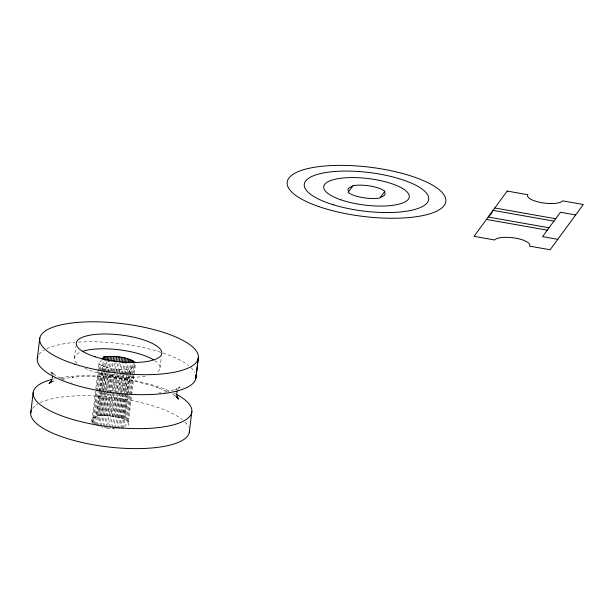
<?xml version="1.0" encoding="UTF-8"?>
<svg xmlns="http://www.w3.org/2000/svg" width="614" height="614" viewBox="0 0 614 614"><rect width="100%" height="100%" fill="white"/><g stroke="black" fill="none" stroke-linecap="round" stroke-linejoin="round"><path stroke-width="0.46" stroke-dasharray="3.07 2.3" d="M160.039 367.893L161.382 356.673M101.579 359.85L98.869 363.549L91.716 422.685L92.307 421.879A18.658 5.795 6.9 0 1 95.999 416.837L96.59 416.031L99.43 392.561M92.407 423.207L98.654 371.585M98.77 370.641L99.56 364.071L98.869 363.549M93.205 423.729L97.066 391.809M97.181 390.872L100.366 364.593L99.56 364.071M94.111 424.236L100.473 371.67M100.589 370.733L101.272 365.1L100.366 364.593M95.116 424.734L99.092 391.878M99.207 390.941L101.479 372.161M101.594 371.224L102.277 365.591L101.272 365.1M99.545 391.625L103.29 360.648M96.221 425.21L100.197 392.354M100.312 391.417L102.584 372.644M102.692 371.708L103.375 366.074L102.277 365.591M96.59 416.031L97.803 415.839L100.642 392.377M100.757 391.433L103.029 372.66M103.144 371.723L104.503 360.456M97.403 425.671L104.564 366.535L103.375 366.074M97.803 415.839L99.092 415.693L104.319 372.514M104.434 371.577L105.792 360.311M98.67 426.108L102.761 392.315M102.876 391.379L105.147 372.606M105.263 371.662L105.831 366.972L104.564 366.535M99.092 415.693L100.45 415.586L103.175 393.06M103.29 392.116L105.562 373.343M106.015 369.59L107.036 361.139M100.005 426.523L107.166 367.387L105.831 366.972M100.45 415.586L101.87 415.517L106.982 373.274M107.097 372.337L108.455 361.07M101.525 425.97L105.501 393.113M105.616 392.177L107.887 373.404M107.995 372.46L108.563 367.771L107.166 367.387M101.87 415.517L103.336 415.494L108.448 373.251M108.563 372.314L109.929 361.047M102.975 426.323L110.021 368.124L108.563 367.771M103.336 415.494L104.848 415.509L107.465 393.919M107.58 392.975L109.96 373.266M110.075 372.33L111.326 361.999M104.48 426.653L108.455 393.797M108.563 392.86L110.835 374.087M111.295 370.326L111.518 368.454L110.021 368.124M104.848 415.509L106.399 415.563L109.008 393.973M109.123 393.037L112.869 362.06M106.015 426.945L109.99 394.088M110.098 393.152L113.053 368.745L111.518 368.454M106.399 415.563L107.964 415.663L110.574 394.073M110.689 393.137L114.434 362.16M115.317 428.833L107.458 428.135L114.618 368.999L113.053 368.745M107.964 415.663L109.545 415.801L115.908 363.235M109.154 427.413L115.624 373.911M115.739 372.974L116.192 369.214L114.618 368.999M124.65 426.646L124.772 426.446A69.743 11.397 -80 0 1 127.321 422.954L128.449 421.649L123.944 419.124L118.755 417.428L111.126 415.985L113.743 394.395M113.851 393.451L117.489 363.419M110.735 427.597L114.711 394.741M115.163 390.988L117.213 374.087M117.32 373.151L117.781 369.398L123.982 369.705L130.728 369.167L134.52 363.995M112.707 416.2L115.317 394.61M115.432 393.674L117.704 374.901M118.157 371.14L119.177 362.697M112.316 427.735L116.292 394.879M116.407 393.942L119.362 369.536M114.265 416.453L116.883 394.863M116.99 393.927L120.743 362.951M113.767 428.772L120.927 369.636M115.8 416.745L122.278 363.242M115.424 427.889L122.47 369.689M117.305 417.075L120.029 394.541M120.144 393.605L122.416 374.832M122.524 373.895L123.89 362.628M116.829 428.848L123.982 369.705M118.755 417.428L121.48 394.902M121.595 393.958L123.867 375.185M123.982 374.248L125.233 363.925M118.295 428.818L124.772 375.315M124.888 374.371L125.456 369.682M120.16 417.812L125.271 375.576M125.379 374.632L126.745 363.373M119.715 428.749L126.868 369.613M121.495 418.226L124.22 395.7M124.335 394.764L128.08 363.787M121.073 428.641L128.226 369.505M122.762 418.664L127.988 375.484M128.096 374.548L129.347 364.225M122.363 428.495L126.338 395.639M126.453 394.702L129.516 369.359M123.944 419.124L126.783 395.662M126.898 394.718L130.652 363.741M123.575 428.303L127.551 395.454M127.666 394.51L129.938 375.737M130.053 374.801L130.728 369.167M125.049 419.608L130.383 375.484M130.498 374.548L131.749 364.225M126.054 420.099L129.009 395.692M129.117 394.756L132.87 363.78M126.96 420.605L132.409 375.553M132.524 374.609L133.89 363.35M127.758 421.127L134.689 363.864M128.449 421.649L135.494 363.45M74.44 358.169L75.89 346.296M177.308 390.374L178.927 387.572L178.344 388.485L180.032 386.866L175.612 389.376L176.939 388.877L167.998 391.509M92.307 421.879L92.914 420.82A69.743 11.397 -80 0 1 95.462 417.336L95.999 416.837M53.502 381.041L52.175 381.54L56.135 380.158M61.945 378.731L73.104 377.149L72.168 377.234C100.972 374.97 130.314 378.523 157.737 387.618L156.846 387.311L167.284 391.509M164.544 392.162L167.161 391.686M158.957 392.952L160.853 392.707M116.192 369.214L117.781 369.398M109.545 415.801L111.126 415.985M107.458 428.135L104.365 427.59M101.41 426.907L102.86 427.267M71.37 382.798L72.26 383.105M64.255 379.997L59.535 377.794M60.633 378.362L53.034 373.842L54.209 374.647L50.54 371.155L52.336 374.655M172.565 394.288L175.52 396.191M174.906 395.769L176.08 396.575M32.45 408.471A79.904 24.829 6.9 0 1 37.746 403.981M40.263 402.654A79.904 24.829 6.9 0 1 112.615 397.473A79.904 24.829 6.9 0 1 182.166 419.569M184.998 422.087A79.904 24.829 6.9 0 1 188.613 427.091M38.981 354.524A79.904 24.829 6.9 0 1 44.277 350.034M46.794 348.706A79.904 24.829 6.9 0 1 75.038 342.397M78.3 342.151A79.904 24.829 6.9 0 1 188.69 365.622M190.885 367.51A79.904 24.829 6.9 0 1 194.845 372.521M53.809 378.961A79.904 24.829 6.9 0 1 55.36 378.608M60.287 377.671A79.904 24.829 6.9 0 1 170.776 391.586M173.762 392.991A79.904 24.829 6.9 0 1 175.865 394.058M127.858 422.463A18.658 5.795 6.9 0 1 126.538 426.646M154.728 360.618A43.087 13.385 6.9 0 1 156.24 372.836M145.395 376.252A43.087 13.385 6.9 0 1 85.001 368.369M77.187 363.411A43.087 13.385 6.9 0 1 79.59 352.505M52.367 373.35L51.33 372.237L52.367 373.35"/><path stroke-width="0.92" d="M52.413 376.505L52.297 378.132L52.42 377.188M30.708 413.153L33.171 392.638M195.874 378.232L198.253 358.469M103.405 359.712L103.751 356.895C114.473 355.652 126.315 356.619 135.61 362.513M104.618 359.52L104.963 356.703M105.792 360.311L106.253 356.557M107.151 360.203L107.603 356.45M108.455 361.07L109.023 356.381M109.929 361.047L110.497 356.35M111.441 361.063L112.009 356.373M112.984 361.124L113.552 356.427M114.549 361.216L115.117 356.527M116.015 362.298L116.698 356.665M117.719 361.539L118.287 356.841M119.293 361.753L119.86 357.064M120.858 362.014L121.426 357.317M122.393 362.306L122.961 357.609M123.89 362.628L124.458 357.931M125.348 362.981L125.916 358.292M126.86 362.429L127.313 358.676M128.196 362.843L128.648 359.09M129.577 362.344L129.915 359.528M130.759 362.805L131.104 359.988M131.972 362.344L132.202 360.464M132.985 362.843L133.207 360.963M195.981 377.326L198.406 357.264M189.304 432.394L191.867 411.296M37.277 358.668L39.803 338.022M176.97 391.617L176.709 394.572M492.459 211.185L492.167 212.022A69.743 21.667 6.9 0 1 489.634 215.499L488.767 216.228M51.376 380.956L51.799 380.035M51.062 381.478L51.637 380.58L49.074 383.543L51.515 381.885L50.187 382.56M102.124 359.113L103.751 356.895M575.663 214.931L560.436 212.244L542.561 236.651L557.788 239.337M494.8 207.992L555.685 218.737M493.05 210.379L553.935 221.124M488.176 217.034L549.062 227.779M486.426 219.421L547.32 230.158M176.402 396.897L178.574 399.254L176.74 395.193M189.465 430.736A79.904 24.829 6.9 0 1 104.725 446.516A79.904 24.829 6.9 0 1 31.467 410.121M195.766 374.985A79.904 24.829 6.9 0 1 114.081 392.922A79.904 24.829 6.9 0 1 37.991 356.174M176.709 394.51A79.904 24.829 6.9 0 1 163.999 426.83A79.904 24.829 6.9 0 1 56.25 413.683A79.904 24.829 6.9 0 1 52.305 379.329M82.875 351.246A43.087 13.385 6.9 0 1 153.162 359.627M384.28 192.105A18.658 5.795 6.9 0 1 380.588 197.148M348.721 191.522A18.658 5.795 6.9 0 1 352.413 186.487M353.012 185.681L348.13 192.335A20.17 6.27 6.9 0 0 379.989 197.954L384.871 191.299A20.17 6.27 6.9 0 0 353.012 185.681M507.187 191.077L474.039 236.336L494.6 239.967A18.021 5.595 6.9 0 1 515.668 238.171A18.021 5.595 6.9 0 1 529.583 246.13L550.144 249.76L583.3 204.508L562.731 200.878A18.021 5.595 6.9 0 1 541.671 202.674A18.021 5.595 6.9 0 1 527.756 194.707L507.187 191.077M177.784 398.179L176.748 397.058L177.738 398.164M333.172 204.731A62.674 19.471 6.9 0 0 428.71 199.412A62.674 19.471 6.9 0 0 337.623 171.298A62.674 19.471 6.9 0 0 333.172 204.731M74.785 364.163A79.904 24.829 6.9 0 0 198.23 358.584A79.904 24.829 6.9 0 0 84.072 321.997A79.904 24.829 6.9 0 0 74.785 364.163M95.17 356.826A43.087 13.385 6.9 0 0 161.735 353.817A43.087 13.385 6.9 0 0 100.174 334.093A43.087 13.385 6.9 0 0 95.17 356.826M340.801 199.788A43.087 13.385 6.9 0 0 408.993 198.076A43.087 13.385 6.9 0 0 349.704 177.592A43.087 13.385 6.9 0 0 340.801 199.788M318.843 206.596A79.904 24.829 6.9 0 0 445.311 203.418A79.904 24.829 6.9 0 0 335.351 165.427A79.904 24.829 6.9 0 0 318.843 206.596"/></g></svg>
